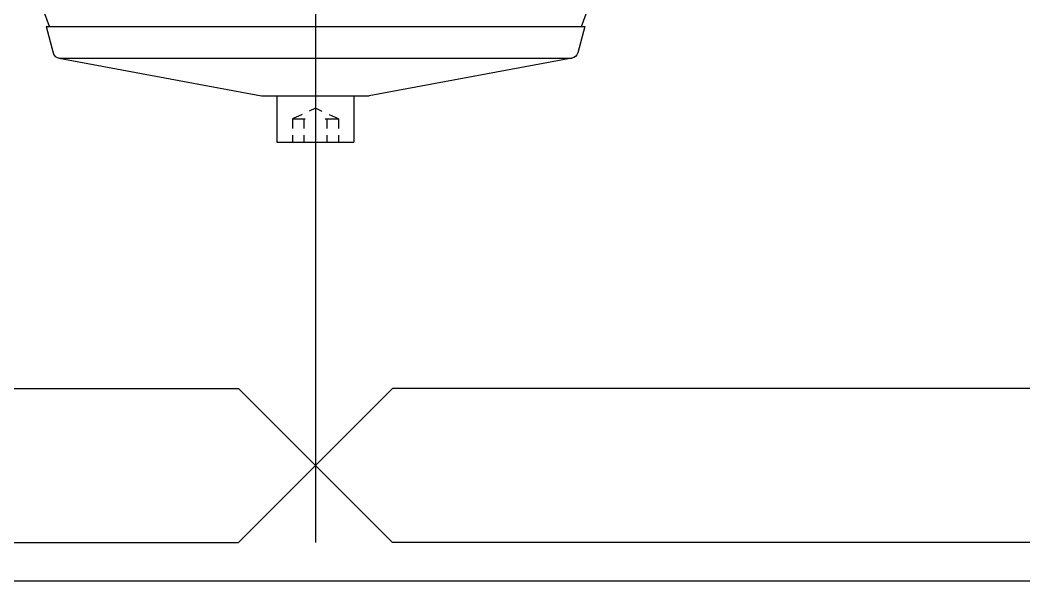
# Model space of a CAD drawing. Extents: x -0.04 to 2.29, y -0.5 to 2.03.
# Drawn here: x 0.9116 to 1.0421, y 0.01 to 0.0828 of the extents above; entities that cross this region are included whole.
import ezdxf

# ---------------------------------------------------------------- set-up
doc = ezdxf.new("R2010")
doc.units = 0
doc.header["$LTSCALE"] = 0.1
for name, pattern in [('AUSGEZOGEN', [0]), ('USM-S25', [0]), ('USM-STRPUKLEIN', [0])]:
    doc.linetypes.add(name, pattern=pattern)
for name, color, linetype in [('AUSSEN25', 3, 'AUSGEZOGEN'), ('AUSSEN35', 2, 'AUSGEZOGEN'), ('AUSSEN50', 1, 'AUSGEZOGEN'), ('USM-SKLEIN25', 3, 'USM-S25'), ('USM-SPKLEIN25', 3, 'USM-STRPUKLEIN')]:
    doc.layers.add(name, color=color, linetype=linetype)

msp = doc.modelspace()

# ---------------------------------------------------------------- linework, layer by layer
at = {"layer": 'AUSSEN25', "color": 0}
msp.add_line((0.91669, 0.07788), (0.98331, 0.07788), dxfattribs=at)
at = {"layer": 'AUSSEN35', "color": 0}
for p, q in [((0.91543, 0.082), (0.9125, 0.09)), ((0.98457, 0.082), (0.9875, 0.09)), ((0.915, 0.082), (0.985, 0.082)), ((0.943, 0.073), (0.957, 0.073)), ((0.945, 0.073), (0.945, 0.067)), ((0.955, 0.073), (0.955, 0.067)), ((0.945, 0.067), (0.955, 0.067)), ((0.85, 0.01), (1.67, 0.01))]:
    msp.add_line(p, q, dxfattribs=at)
for points in [[(0.915, 0.082), (0.91591, 0.07861, 0.289019), (0.91669, 0.07788), (0.943, 0.073)], [(0.985, 0.082), (0.98409, 0.07861, -0.289019), (0.98331, 0.07788), (0.957, 0.073)]]:
    msp.add_lwpolyline(points, format="xyb", dxfattribs=at)
at = {"layer": 'AUSSEN50', "color": 0}
for p, q in [((0.88, 0.035), (0.94, 0.035)), ((0.95, 0.025), (0.94, 0.035)), ((0.95, 0.025), (0.96, 0.035)), ((1.42, 0.035), (0.96, 0.035)), ((0.95, 0.025), (0.94, 0.015)), ((0.95, 0.025), (0.96, 0.015)), ((0.88, 0.015), (0.94, 0.015)), ((1.42, 0.015), (0.96, 0.015))]:
    msp.add_line(p, q, dxfattribs=at)
at = {"layer": 'USM-SKLEIN25', "color": 0}
for p, q in [((0.94827, 0.07059), (0.947, 0.07)), ((0.95, 0.07139), (0.9492, 0.07102)), ((0.95086, 0.07099), (0.95, 0.07139)), ((0.953, 0.07), (0.95183, 0.07054)), ((0.947, 0.07), (0.94868, 0.07)), ((0.947, 0.07), (0.947, 0.06876)), ((0.9485, 0.07), (0.9485, 0.06876)), ((0.95125, 0.07), (0.953, 0.07)), ((0.9515, 0.07), (0.9515, 0.06876)), ((0.953, 0.07), (0.953, 0.06876)), ((0.947, 0.06788), (0.947, 0.067)), ((0.9485, 0.06788), (0.9485, 0.067)), ((0.9515, 0.06788), (0.9515, 0.067)), ((0.953, 0.06788), (0.953, 0.067))]:
    msp.add_line(p, q, dxfattribs=at)
at = {"layer": 'USM-SPKLEIN25', "color": 0}
msp.add_line((0.95, 0.33196), (0.95, 0.015), dxfattribs=at)

doc.saveas('drawing.dxf')
